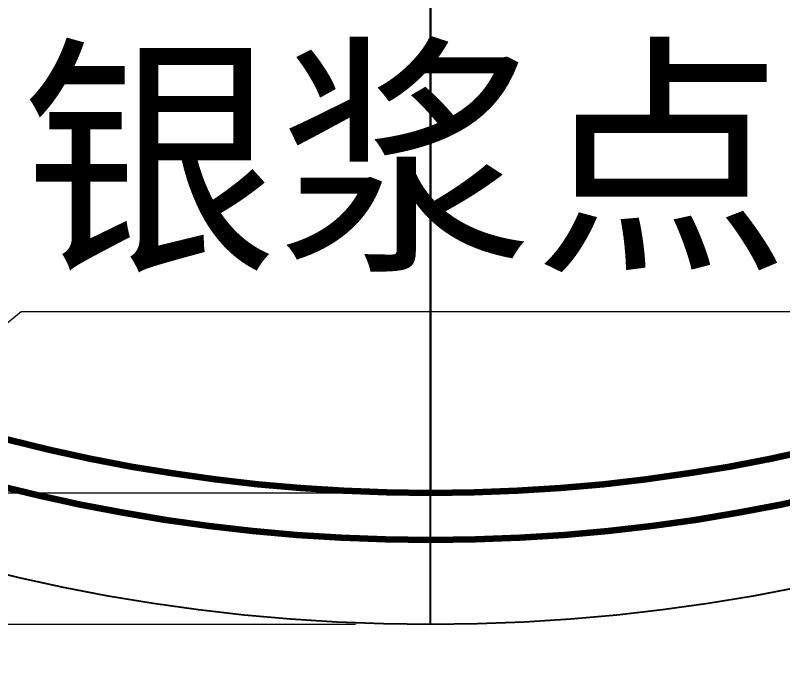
# Model space of a CAD drawing. Header units: millimetres. Extents: x 1414 to 1578, y 492 to 601.
# Drawn here: x 1465.725 to 1469.811, y 553.883 to 557.335 of the extents above; entities that cross this region are included whole.
import ezdxf

# ---------------------------------------------------------------- set-up
doc = ezdxf.new("R2010")
doc.units = ezdxf.units.MM
doc.layers.add('L160.drawing', color=2, linetype='Continuous', lineweight=100)
doc.layers.add('OUTLINE.drawing', color=3, linetype='Continuous')
doc.styles.get("Standard").update_dxf_attribs({"font": 'txt', "bigfont": 'gbcbig.shx'})
doc.styles.add('宋体', font='')
doc.styles.get('宋体').set_extended_font_data('SimSun')
doc.dimstyles.new('标准', dxfattribs={"dimtxt": 1.8, "dimasz": 1.5, "dimexe": 0.5, "dimexo": 0.4, "dimgap": 0.1, "dimtad": 1, "dimzin": 1, "dimdsep": 46, "dimtxsty": '宋体', "dimblk": 'CLOSEDBLANK', "dimcen": 0.09, "dimclrd": 96, "dimclre": 96, "dimclrt": 3, "dimadec": 0, "dimazin": 0, "dimtfac": 1, "dimtofl": 0, "dimtmove": 0, "dimatfit": 1, "dimldrblk": 'CLOSEDBLANK', "dimfxl": 1, "dimtolj": 1, "dimlwd": 0, "dimlwe": 0, "dimarcsym": 0})

# ---------------------------------------------------------------- blocks, each defined once
blk = doc.blocks.new('A$C5AF141BB')
blk.add_line((9.9576, 21.1), (9.9576, 3.1))
at = {"layer": 'OUTLINE.drawing', "color": 190, "linetype": 'Continuous', "lineweight": 100}
blk.add_ellipse((9.9576, 12.1), major_axis=(0, 9), ratio=1, dxfattribs=at)
blk = doc.blocks.new('_ClosedBlank')
at = {"color": 0, "linetype": 'ByBlock', "lineweight": -2}
for p, q in [((-1, 0.1667), (0, 0)), ((-1, 0.1667), (-1, -0.1667)), ((0, 0), (-1, -0.1667))]:
    blk.add_line(p, q, dxfattribs=at)
blk = doc.blocks.new('*D24')
at = {"color": 96, "lineweight": 0, "transparency": 16777216}
for p, q in [((1467.5359, 572.7908), (1455.5625, 572.7908)), ((1456.0625, 556.2908), (1456.0625, 571.2908)), ((1467.5359, 554.7908), (1455.5625, 554.7908))]:
    blk.add_line(p, q, dxfattribs=at)
at = {"layer": 'Defpoints', "color": 0, "transparency": 16777216}
for p in [(1456.0625, 572.7908), (1467.9359, 572.7908), (1467.9359, 554.7908)]:
    blk.add_point(p, dxfattribs=at)
at = {"color": 96, "lineweight": 0, "transparency": 16777216, "xscale": 1.5, "yscale": 1.5, "zscale": 1.5}
for p, rotation in [((1456.0625, 572.7908), 90), ((1456.0625, 554.7908), 270)]:
    blk.add_blockref('_ClosedBlank', p, dxfattribs=dict(at, rotation=rotation))
at = {"color": 3, "transparency": 16777216, "insert": (1455.0575, 563.7908), "char_height": 1.8, "attachment_point": 5, "rotation": 90, "style": '宋体'}
blk.add_mtext('\\A1;18.00 AA', dxfattribs=at)
blk = doc.blocks.new('*D26')
at = {"color": 96, "lineweight": 0, "transparency": 16777216}
for p, q in [((1467.5359, 573.4908), (1452.1069, 573.4908)), ((1452.6069, 571.9908), (1452.6069, 555.5908)), ((1467.5359, 554.0908), (1452.1069, 554.0908))]:
    blk.add_line(p, q, dxfattribs=at)
at = {"layer": 'Defpoints', "color": 0, "transparency": 16777216}
for p in [(1467.9359, 573.4908), (1452.6069, 554.0908), (1467.9359, 554.0908)]:
    blk.add_point(p, dxfattribs=at)
at = {"color": 96, "lineweight": 0, "transparency": 16777216, "xscale": 1.5, "yscale": 1.5, "zscale": 1.5}
for p, rotation in [((1452.6069, 573.4908), 90), ((1452.6069, 554.0908), 270)]:
    blk.add_blockref('_ClosedBlank', p, dxfattribs=dict(at, rotation=rotation))
at = {"color": 3, "transparency": 16777216, "insert": (1451.6019, 563.7908), "char_height": 1.8, "attachment_point": 5, "rotation": 90, "style": '宋体'}
blk.add_mtext('\\A1;19.40 POL', dxfattribs=at)
blk = doc.blocks.new('*D28')
at = {"color": 96, "lineweight": 0, "transparency": 16777216}
for p, q in [((1467.5359, 573.7408), (1448.8195, 573.7408)), ((1449.3195, 572.2408), (1449.3195, 553.1908)), ((1464.3359, 551.6908), (1448.8195, 551.6908))]:
    blk.add_line(p, q, dxfattribs=at)
at = {"layer": 'Defpoints', "color": 0, "transparency": 16777216}
for p in [(1467.9359, 573.7408), (1449.3195, 551.6908), (1464.7359, 551.6908)]:
    blk.add_point(p, dxfattribs=at)
at = {"color": 96, "lineweight": 0, "transparency": 16777216, "xscale": 1.5, "yscale": 1.5, "zscale": 1.5}
for p, rotation in [((1449.3195, 573.7408), 90), ((1449.3195, 551.6908), 270)]:
    blk.add_blockref('_ClosedBlank', p, dxfattribs=dict(at, rotation=rotation))
at = {"color": 3, "transparency": 16777216, "insert": (1448.3195, 562.7158), "char_height": 1.8, "attachment_point": 5, "rotation": 90, "style": '宋体'}
blk.add_mtext('\\A1;22.05LCD', dxfattribs=at)

msp = doc.modelspace()

# ---------------------------------------------------------------- linework, layer by layer
msp.add_line((1467.9359, 554.0908), (1467.9359, 573.4908))
msp.add_circle((1467.9359, 563.7908), 9.7)
at = {"layer": 'L160.drawing', "linetype": 'Continuous'}
msp.add_ellipse((1467.9359, 563.7908), major_axis=(0, 9.25), ratio=1, dxfattribs=at)

# ---------------------------------------------------------------- block references
msp.add_blockref('A$C5AF141BB', (1457.9783, 551.6908))

# ---------------------------------------------------------------- texts
at = {"insert": (1465.7558, 557.0748), "char_height": 1, "width": 4.861874, "attachment_point": 1}
msp.add_mtext('{\\fSimSun|b0|i0|c134|p2;银浆点}', dxfattribs=at)

# ---------------------------------------------------------------- dimensions: what is measured, and where the dimension line sits
for base, p1, p2, text, picture, middle in [((1449.3195, 551.6908), (1467.9359, 573.7408), (1464.7359, 551.6908), '<>LCD', '*D28', (1448.3195, 562.7158)), ((1452.6069, 554.0908), (1467.9359, 573.4908), (1467.9359, 554.0908), '<> POL', '*D26', (1451.6019, 563.7908)), ((1456.0625, 572.7908), (1467.9359, 554.7908), (1467.9359, 572.7908), '<> AA', '*D24', (1455.0575, 563.7908))]:
    dim = msp.add_linear_dim(base=base, p1=p1, p2=p2, angle=90, text=text, dimstyle='标准')
    dim.commit()
    dim.dimension.update_dxf_attribs({"geometry": picture, "text_midpoint": middle})

# ---------------------------------------------------------------- leaders
msp.add_leader([(1463.5359, 553.9408), (1465.7558, 555.7582), (1470.68, 555.7582)], dimstyle='标准', override={"dimgap": 0.1, "dimtad": 0})

doc.saveas('drawing.dxf')
